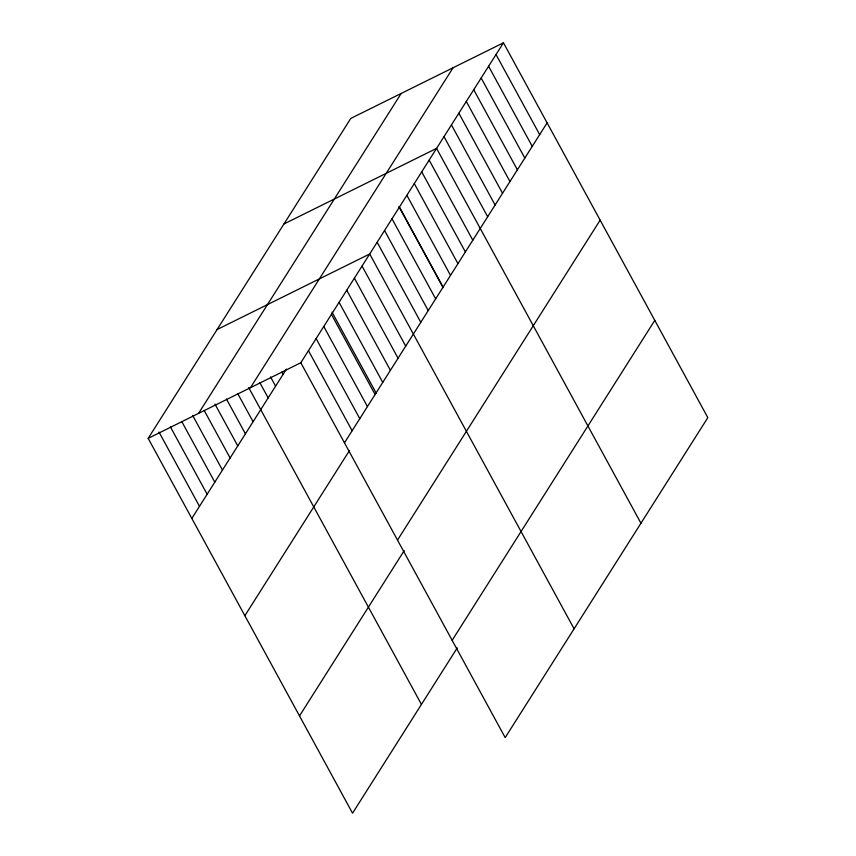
<?xml version="1.0" encoding="UTF-8"?>
<svg xmlns="http://www.w3.org/2000/svg" width="856" height="856" viewBox="0 0 856 856"><rect width="100%" height="100%" fill="white"/><g stroke="black" fill="none" stroke-linecap="round" stroke-linejoin="round"><path stroke-width="1.28" d="M457.243 647.885L352.544 813.2L148.174 438.358L350.81 118.396L503.456 42.8L707.826 417.642L505.19 737.605L300.809 362.751L503.456 42.8M198.549 413.405L401.186 93.454M250.444 387.704L453.081 67.742M191.83 518.426L286.396 369.118M344.476 442.83L547.112 122.879M244.87 615.699L349.569 450.395M397.505 540.104L600.142 220.153M299.514 715.926L404.214 550.611M452.15 640.331L654.787 320.369M283.946 223.983L436.581 148.388L640.951 523.23M217.071 329.571L369.706 253.975L574.087 628.818M148.174 438.358L300.809 362.751M496.02 54.527L539.676 134.606M488.594 66.265L532.25 146.344M481.158 77.992L524.824 158.071M473.732 89.73L517.388 169.798M466.306 101.457L509.962 181.536M458.87 113.195L502.526 193.263M451.444 124.923L495.1 205.001M444.007 136.65L487.674 216.729M429.156 160.115L472.812 240.194M421.719 171.853L465.375 251.921M414.293 183.58L457.949 263.659M406.857 195.307L450.524 275.386M399.431 207.045L443.087 287.124M398.896 206.574L443.087 287.637M392.005 218.772L435.661 298.851M384.569 230.51L428.225 310.578M377.143 242.237L420.799 322.316M362.056 266.055L405.712 346.134M354.395 278.147L398.061 358.225M346.744 290.238L390.4 370.306M339.094 302.318L382.75 382.397M332.021 312.162L376.223 393.225M331.433 314.409L375.089 394.488M323.782 326.489L367.438 406.568M316.121 338.58L359.777 418.659M308.47 350.671L352.126 430.739M281.752 372.125L283.026 374.447M270.528 376.897L275.589 386.184M259.935 382.825L268.163 397.912M248.711 387.597L421.441 704.413M237.893 393.878L253.076 421.73M226.433 399.003L245.415 433.821M214.984 404.128L237.765 445.901M204.167 410.409L230.114 457.992M192.718 415.535L222.453 470.083M181.9 421.815L214.803 482.163M170.44 426.941L207.141 494.254M158.991 432.066L199.491 506.345"/></g></svg>
